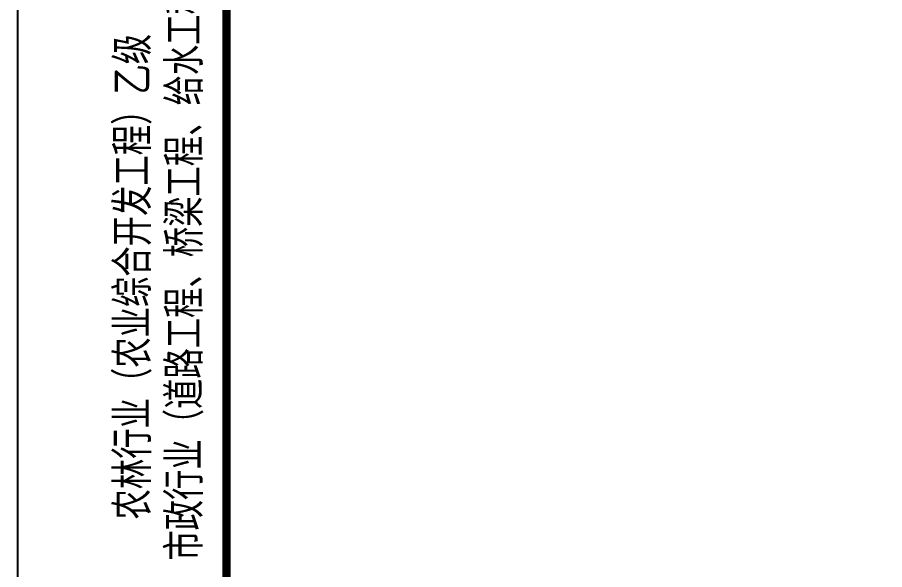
# Model space of a CAD drawing. Extents: x 4283 to 40403, y 1134 to 1764.
# Drawn here: x 4282.5 to 4355.9, y 1509.1 to 1555.8 of the extents above; entities that cross this region are included whole.
import ezdxf

# ---------------------------------------------------------------- set-up
doc = ezdxf.new("R2010")
doc.units = 0
for name, color, linetype in [('PUB_TITLE', 4, 'Continuous'), ('S-MODIFY', 4, 'Continuous'), ('华泽绵阳图框', 7, 'Continuous'), ('致远博图框', 7, 'Continuous')]:
    doc.layers.add(name, color=color, linetype=linetype)
doc.styles.add('长仿宋', font='', dxfattribs={"width": 0.7, "height": 5})
doc.styles.get('长仿宋').set_extended_font_data('SimSun')

msp = doc.modelspace()

# ---------------------------------------------------------------- linework, layer by layer
at = {"layer": 'PUB_TITLE'}
msp.add_lwpolyline([(4282.534, 1467.091), (4702.534, 1467.091), (4702.534, 1764.091), (4282.534, 1764.091)], close=True, dxfattribs=at)
at = {"layer": 'S-MODIFY'}
msp.add_lwpolyline([(4282.534, 1467.091), (4702.534, 1467.091), (4702.534, 1764.091), (4282.534, 1764.091)], close=True, dxfattribs=at)
at = {"layer": '华泽绵阳图框', "color": 7, "const_width": 0.707}
msp.add_lwpolyline([(4300.211, 1474.161), (4695.464, 1474.161), (4695.464, 1756.99), (4300.211, 1756.99)], close=True, dxfattribs=at)

# ---------------------------------------------------------------- texts
at = {"layer": '致远博图框', "style": '长仿宋', "width": 0.7}
for s, p in [('市政行业（道路工程、桥梁工程、给水工程、排水工程、热力工程、环境卫生工程）乙级', (4297.92, 1509.859)), ('农林行业（农业综合开发工程）乙级', (4293.546, 1513.341))]:
    msp.add_text(s, height=2.68508, rotation=90, dxfattribs=at).set_placement(p)

doc.saveas('drawing.dxf')
